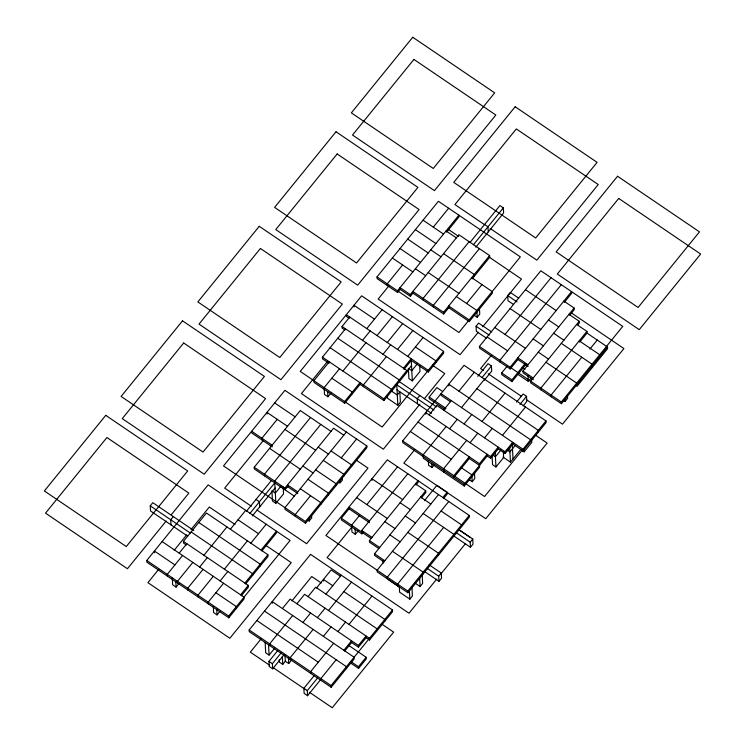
<?xml version="1.0" encoding="UTF-8"?>
<svg xmlns="http://www.w3.org/2000/svg" width="745" height="745" viewBox="0 0 745 745"><rect width="100%" height="100%" fill="white"/><g stroke="black" fill="none" stroke-linecap="round" stroke-linejoin="round"><path stroke-width="1.12" d="M187.749 536.223L150.509 510.949L150.239 505.827L152.8 502.679L193.756 530.477M166.182 521.034L127.442 568.742L45.52 513.137L106.917 437.52L188.839 493.125L171.294 514.73M173.278 516.583L170.717 519.731L170.987 524.853M146.756 560.473L208.162 484.846L290.084 540.451L228.678 616.068L228.771 617.773L146.849 562.177L146.756 560.473L228.678 616.068M377.007 276.898L438.405 201.28L520.327 256.876L458.929 332.503L377.007 276.898L377.1 278.602L397.579 292.506L400.503 288.902M344.926 330.072L342.132 328.182L342.048 326.478L349.722 317.025M329.039 363.281L322.52 358.857L322.436 357.153L345.457 328.796M277.242 419.333L261.886 438.237L261.979 439.941M402.598 264.941L387.251 283.845L387.335 285.549M433.301 227.132L448.648 208.227M158.881 569.143L147.92 582.646L229.842 638.251L291.248 562.624L265.527 545.172M174.237 550.238L186.66 534.929M191.046 529.527L209.317 507.028L235.038 524.48M263.413 440.407L224.673 488.124L251.344 506.228M327.735 361.185L301.418 393.593L383.34 449.198L419.891 404.19M389.132 285.568L378.171 299.071L460.093 354.676L478.364 332.168M186.315 544.977L183.531 543.086L183.438 541.382L206.458 513.026L267.902 554.727L267.995 556.431L245.664 583.931M329.262 361.781L313.915 380.686L313.999 382.39L344.721 403.241L360.068 384.336L359.984 382.632L344.637 401.536L344.721 403.241M179.173 553.144L186.855 543.692M182.59 555.463L167.243 574.367L167.327 576.071M294.377 496.189L254.315 468.95L254.222 467.245L300.272 410.532L330.994 431.383M366.791 328.61L382.138 309.706M446.553 232.189L458.976 216.888L458.883 215.175L397.485 290.801L397.579 292.506M339.506 368.738L324.149 387.642L324.513 394.459L327.921 396.778L330.845 393.174M362.526 340.372L370.2 330.92M342.914 371.047L365.944 342.691M192.834 562.419L177.478 581.323L177.571 583.028M310.516 417.479L264.466 474.192L264.549 475.897M377.026 335.557L392.382 316.653M410.29 294.601L400.046 287.644L400.139 289.349L410.374 296.305L410.29 294.601L458.892 234.731L489.614 255.582L489.707 257.286L472.162 278.891M410.374 296.305L413.298 292.701M172.309 577.952L172.663 584.778L176.081 587.097L178.865 583.652M203.916 555.276L226.946 526.92M199.66 567.047L207.333 557.595M230.354 529.239L245.71 510.334M246.53 511.135L271.376 480.534M203.068 569.366L187.721 588.271L187.815 589.975M320.75 424.426L274.7 481.14L275.864 503.322L272.456 501.003L271.916 490.769L275.333 493.088L280.912 486.206M387.27 342.504L402.617 323.6M469.136 241.678L423.086 298.4L423.179 300.105M249.938 513.454L274.793 482.853M469.955 242.488L499.923 205.573L503.341 207.892L503.601 213.014L475.832 247.219M383.005 354.275L390.678 344.823M252.406 515.875L275.063 487.966M473.373 244.807L503.341 207.892M386.422 356.594L363.392 384.951L363.486 386.655M213.312 576.313L197.965 595.218L198.049 596.922M287.961 486.196L285.037 489.8L284.944 488.096L333.555 428.226L343.79 435.182M397.513 349.461L412.86 330.556M479.38 248.634L433.329 305.348L433.413 307.052M275.864 503.322L283.538 493.87L283.184 487.044M224.403 569.18L247.424 540.823M220.138 580.951L227.812 571.499M250.842 543.142L266.188 524.238M223.556 583.27L208.2 602.174L208.293 603.878M346.351 432.026L284.953 507.643L285.037 509.357L305.524 523.251L366.922 447.633L366.829 445.929L284.907 390.324L223.509 465.942L305.431 521.547L305.524 523.251M407.748 356.408L423.104 337.504M443.564 312.295L412.842 291.444L412.935 293.148L443.657 313.999L443.564 312.295L489.614 255.582M443.657 313.999L448.769 307.704L448.686 305.999L469.164 319.894L469.257 321.598L448.769 307.704M403.492 368.179L411.166 358.727L412.33 380.9L408.912 378.581L408.372 368.347L411.789 370.665L417.368 363.793M403.939 369.436L411.249 360.431M261.076 550.089L276.432 531.185L276.516 532.889L261.895 550.9M359.76 384.131L383.964 400.559L383.88 398.854L406.9 370.498L342.048 326.478M406.407 371.848L411.519 365.544M383.964 400.559L406.994 372.202L406.9 370.498M310.544 495.695L295.188 514.599L295.281 516.304M341.238 457.886L356.594 438.982M466.594 303.494L481.95 284.59M213.331 606.896L213.629 612.576L217.037 614.895L219.831 611.459M244.881 583.084L267.902 554.727M412.33 380.9L420.003 371.448L419.705 365.758M240.616 594.845L248.29 585.393L183.438 541.382M241.408 595.693L248.383 587.107L248.29 585.393M387.409 394.915L387.586 398.324L397.83 405.271L400.391 402.123L399.851 391.889L397.29 395.036L390.78 390.613M305.431 521.547L366.829 445.929M443.582 351.407L382.185 427.025L300.254 371.42L361.66 295.802L443.582 351.407L443.666 353.111L428.319 372.016L410.635 360.012M228.771 617.773L244.118 598.868L244.034 597.164L162.112 541.568M469.257 321.598L492.277 293.241L492.184 291.537L471.706 277.634M307.285 519.759L309.147 521.016L311.699 517.868L311.587 515.596M474.407 315.368L477.2 317.268L479.752 314.12L479.482 308.998M419.798 395.548L417.237 398.705L417.507 403.818M486.587 338.304L476.344 331.348L476.083 326.236L478.635 323.088L491.672 331.925M513.575 304.509L507.997 300.719L507.727 295.597L510.278 292.45L518.66 298.13M424.278 398.789L444.746 373.58L432.361 365.171M482.751 326.766L521.491 279.058L489.102 257.072M445.1 409.48L429.269 398.743L429.185 397.038L436.859 387.586L442.446 391.376M272.279 603.32L272.186 601.615L354.108 657.22L354.201 658.925L331.18 687.281L249.249 631.676L249.165 629.972L310.563 554.355L392.485 609.959L392.578 611.664L369.548 640.02L365.823 637.487M446.171 426.466L423.141 454.822L423.318 458.24L464.284 486.038L464.191 484.334L402.747 442.632L402.663 440.919L464.06 365.301L545.983 420.906L546.076 422.611L523.046 450.967L511.88 443.387M518.259 359.053L510.223 368.952L479.501 348.101L479.407 346.397L540.814 270.78L622.736 326.385L561.339 402.002L561.423 403.706L530.701 382.856L530.617 381.151L579.219 321.281L568.984 314.334M363.383 532.051L361.921 533.858L341.443 519.954L341.35 518.25L349.396 508.351M429.101 414.881L436.775 405.429L505.045 451.768L505.138 453.472L497.688 448.416M282.429 608.563L290.103 599.11L358.373 645.449L358.466 647.154L351.016 642.097M366.857 504.589L397.551 466.78M443.601 410.067L451.274 400.614M458.948 391.162L474.304 372.258M504.998 334.449L551.049 277.727M359.63 515.298L351.593 525.197L351.947 532.023L355.365 534.342L358.289 530.738M261.29 638.642L250.329 652.145L269.373 665.08M291.993 600.833L311.727 576.528L321.253 582.99M351.929 527.013L327.074 557.623L408.996 613.228L436.775 579.014M414.788 449.598L403.827 463.101L485.749 518.706L547.147 443.079L535.72 435.322M491.542 355.076L480.572 368.579L483.43 370.516M477.806 376.281L488.04 363.672L491.449 365.991L491.719 371.112L484.408 380.108M296.929 603.748L304.603 594.296L369.464 638.316L369.548 640.02M481.95 377.696L491.449 365.991M292.673 615.519L269.643 643.876L269.737 645.58M308.02 596.615L315.694 587.162L377.138 628.864L377.221 630.568M361.921 533.858L361.744 530.44L407.794 473.727M461.518 407.562L484.539 379.205M561.292 284.683L499.895 360.301L499.979 362.005M316.485 588.001L331.134 569.962L340.446 576.276M449.58 428.785L457.253 419.333M265.146 642.562L265.686 652.797L269.094 655.116L274.681 648.243M525.914 364.491L512.02 381.598L501.785 374.651L501.692 372.938L507.541 365.739M284.348 654.399L272.661 668.805L269.243 666.486L268.973 661.374L277.745 650.571M302.908 622.466L310.581 613.014M325.938 594.11L341.285 575.205M378.823 548.571L369.511 542.248L369.427 540.544L418.029 480.683L418.122 482.387L415.933 485.088M464.079 423.961L471.762 414.509M564.31 302.34L571.62 293.334L571.536 291.63L510.129 367.248L510.223 368.952M272.661 668.805L272.391 663.683L281.163 652.881M428.328 460.68L428.571 465.234L431.979 467.543L434.074 464.973M317.407 617.642L325.09 608.19M512.02 381.598L511.936 379.894L525.085 363.69M279.217 659.791L279.338 662.063L282.746 664.382L285.54 660.945M313.151 629.413L290.122 657.77L290.215 659.483M328.498 610.509L351.528 582.152M383.945 561.823L374.642 555.5L374.549 553.796L425.712 490.778L415.477 483.831M466.649 440.37L443.62 468.726L443.806 472.134M481.996 421.465L505.026 393.109M533.262 379.708L523.018 372.751L522.934 371.047L574.097 308.03L563.853 301.082M421.419 497.884L425.805 492.482L425.712 490.778M569.804 315.144L574.19 309.743L574.097 308.03M285.009 655.544L285.307 661.225L288.725 663.544L291.509 660.107M470.058 442.688L477.741 433.236M424.464 500.659L436.896 485.349L447.13 492.305L447.224 494.01L443.573 498.507M518.11 374.502L528.354 381.459L530.915 378.302L532.619 379.466M323.386 636.37L331.069 626.918M438.516 494.578L377.119 570.195L377.203 571.909L407.925 592.759L469.322 517.132L469.238 515.428L387.316 459.833L325.91 535.45L407.841 591.046L407.925 592.759M484.567 437.864L492.24 428.412M469.303 458.473L453.956 477.377L453.863 475.673L469.21 456.769L469.303 458.473L479.547 465.429M577.85 324.792L579.312 322.995L579.219 321.281M516.536 402.114L523.12 394.012L526.529 396.331L526.799 401.453L523.148 405.951M442.744 497.707L447.13 492.305M519.954 404.433L526.529 396.331M337.895 631.546L345.568 622.094M333.63 643.317L310.609 671.673L310.693 673.378M348.977 624.412L372.006 596.056M448.751 501.534L387.353 577.152L387.447 578.856M464.284 486.038L479.631 467.134L479.454 463.716L487.128 454.264L487.221 455.977L464.191 484.334M502.484 435.359L525.504 407.003M576.667 324.438L586.902 331.385L540.851 388.098L540.945 389.803M579.685 342.095L586.995 333.089L586.902 331.385M490.629 458.287L490.545 456.583L498.219 447.13L498.312 448.835L490.629 458.287L486.904 455.763M320.713 679.533L307.555 695.737L304.146 693.418L303.876 688.296L314.111 675.696M469.434 479.808L472.228 481.698L474.788 478.551L474.518 473.438M501.012 449.878L495.434 456.76L492.873 455.018M307.555 695.737L307.285 690.615L317.519 678.015M336.2 659.716L320.844 678.62L320.937 680.334M343.873 650.264L351.547 640.812L351.64 642.516L344.656 651.111M443.647 527.386L397.597 584.099L397.681 585.803M505.045 451.768L512.718 442.316L512.811 444.02L505.138 453.472M581.798 357.246L551.095 395.055L551.188 396.759M589.928 349.042L597.229 340.046M492.072 455.577L492.557 464.675L495.965 466.994L503.639 457.542L503.341 451.852M515.279 445.352L509.934 451.936L507.14 450.045M358.373 645.449L366.046 635.997L366.14 637.701L358.466 647.154M503.024 457.113L510.465 462.17L520.699 449.57L524.117 451.889L531.79 442.437L531.613 439.019M331.18 687.281L331.087 685.577L392.485 609.959M407.841 591.046L469.238 515.428M545.983 420.906L484.585 496.524L402.663 440.919M561.423 403.706L607.473 346.993L586.995 333.089M563.183 400.214L565.045 401.471L567.606 398.324L567.429 394.915M399.311 586.501L399.609 592.191L409.843 599.138L412.404 595.991L411.929 586.892M414.49 582.748L420.078 586.538L422.638 583.382L422.164 574.293M350.178 662.724L358.559 668.414L358.466 666.71L366.149 657.258L348.455 645.254M358.559 668.414L366.233 658.962L366.149 657.258M424.091 571.21L438.991 581.323L438.721 576.202L441.282 573.054L429.176 564.84M440.425 574.516L465.28 543.906M453.696 535.906L470.458 547.277L470.188 542.155L472.749 539.007L458.78 529.527M438.991 581.323L441.552 578.176L441.282 573.054M470.458 547.277L473.01 544.12L472.749 539.007M484.576 224.478L487.984 226.797L488.254 231.918M484.446 224.59L454.916 204.549L516.322 128.932L598.244 184.527L536.838 260.154L490.163 228.473M448.145 229.274L458.622 236.379M571.508 313.002L623.9 348.558L562.494 424.175L526.296 399.609M446.097 230.931L456.34 237.879M423.058 220.185L443.536 234.079M525.458 289.684L556.18 310.535M415.384 229.637L435.862 243.531M548.506 319.987L558.75 326.934M579.228 340.838L599.706 354.741L599.8 356.445M507.727 295.597L517.03 301.921M443.545 253.635L474.267 274.486L474.351 276.19M430.75 249.836L440.984 256.783M553.628 333.238L563.872 340.195M407.711 239.089L428.189 252.983M510.111 308.588L540.833 329.439M561.311 343.343L592.033 364.193L592.21 367.602M400.028 248.541L420.515 262.436M533.159 338.891L543.394 345.848M428.198 272.54L458.92 293.39M415.393 268.74L425.637 275.687M456.359 296.538L476.837 310.442L477.2 317.268M538.281 352.143L548.525 359.099M392.354 257.994L412.842 271.888M494.764 327.493L525.486 348.343M545.964 362.247L576.686 383.098L576.863 386.506L607.566 348.697L607.473 346.993M476.083 326.236L489.111 335.082M487.09 336.945L507.568 350.848M528.047 364.752L517.803 357.796L517.896 359.5L528.14 366.456M522.236 367.434L525.029 369.324M522.934 371.047L533.169 378.004M479.407 346.397L561.339 402.002M501.692 372.938L511.936 379.894M488.199 373.748L521.537 396.377M374.465 319.158L353.977 305.254L354.071 306.959M415.421 346.956L435.909 360.859L435.993 362.564M476.865 388.657L538.309 430.359L538.402 432.063M349.191 318.311L346.397 316.411L346.304 314.707L428.226 370.312L428.319 372.016M450.436 401.685L441.124 395.372L441.04 393.658L522.962 449.263L523.046 450.967M429.185 397.038L445.938 408.409M337.783 338.249L399.227 379.95L399.32 381.654L436.551 406.928M434 410.076L396.759 384.802L397.83 405.271M397.029 389.924L431.467 413.298M330.11 347.701L391.553 389.402L391.637 391.106M490.545 456.583L425.684 412.562L425.777 414.276M322.436 357.153L383.88 398.854M418.01 422.015L479.454 463.716M331.823 378.19L352.31 392.084L352.394 393.788M410.337 431.467L451.302 459.274M460.699 467.292L471.874 474.882L472.228 481.698M420.599 497.083L430.843 504.03M441.077 510.986L461.565 524.88L461.649 526.585M274.672 402.933L295.16 416.828M356.566 460.345L367.993 468.102L306.595 543.72L257.062 510.101M458.967 529.844L470.402 537.611M456.219 532.684L470.188 542.155M331.004 450.93L351.482 464.833L351.575 466.538M402.682 499.588L371.96 478.737L372.053 480.441M423.16 513.482L453.882 534.333L453.975 536.037M287.477 426.28L266.999 412.385L267.092 414.09M318.199 447.13L328.443 454.087M400.121 502.735L410.365 509.682M284.925 429.437L315.647 450.287M323.33 460.382L343.808 474.286L343.892 475.99M405.252 515.987L415.487 522.934M315.647 469.834L336.135 483.738L336.219 485.442M356.613 497.641L387.335 518.492M407.813 532.386L438.535 553.237L438.628 554.95M302.852 466.035L313.096 472.991M384.774 521.64L395.018 528.587M269.569 448.341L300.291 469.192M307.974 479.286L328.452 493.19L328.545 494.894M369.418 520.988L348.939 507.094L349.023 508.798L369.511 522.701M389.896 534.891L400.139 541.839M427.546 568.621L438.721 576.202M300.3 488.739L320.778 502.642L320.872 504.346M361.744 530.44L371.988 537.396M392.466 551.291L423.188 572.141L423.272 573.855M341.35 518.25L371.14 538.467M297.739 491.896L287.505 484.939L287.589 486.653L297.832 493.6M369.427 540.544L379.671 547.491M254.222 467.245L284.944 488.096M374.549 553.796L384.793 560.743M388.508 579.768L399.376 587.144M256.029 499.439L259.446 501.757L259.707 506.87M238.028 519.786L258.515 533.69M343.845 591.605L384.811 619.412L384.904 621.116M332.764 585.728L323.46 579.414L323.544 581.119M382.213 624.375L393.649 632.132L332.251 707.75L309.389 692.235M198.785 522.478L260.228 564.179L260.322 565.883M191.111 531.93L252.555 573.631L252.648 575.336M150.239 505.827L190.273 533.001M351.025 661.653L358.466 666.71M264.512 611.068L346.434 666.673L346.527 668.377M174.917 564.915L154.429 551.021L154.522 552.725M215.873 592.722L236.361 606.616L236.444 608.32M256.839 620.52L318.283 662.221M249.165 629.972L331.087 685.577M268.973 661.374L272.391 663.683M303.876 688.296L307.285 690.615M273.192 667.669L304.621 689.004M564.933 399.199L565.045 401.471M528.056 375.769L528.354 381.459M530.729 441.515L530.636 439.811L448.714 384.206L448.797 385.919M523.996 449.608L524.117 451.889M512.197 443.098L513.026 459.022M509.692 447.391L510.465 462.17M495.192 452.206L495.965 466.994M431.802 464.135L431.979 467.543M419.603 577.44L420.078 586.538M409.368 590.04L409.843 599.138M383.088 560.836L383.209 563.108M355.095 529.22L355.365 534.342M342.281 477.787L342.402 480.059L339.841 483.207L339.664 479.799M327.651 391.665L327.921 396.778M308.97 517.607L309.147 521.016M288.427 657.863L288.725 663.544M282.336 656.419L282.746 664.382M268.563 644.881L269.094 655.116M216.739 609.205L217.037 614.895M175.783 581.407L176.081 587.097M105.753 415.347L44.355 490.964L126.278 546.569L187.675 470.952L105.753 415.347M182.506 320.825L121.1 396.442L203.031 452.047L264.428 376.421L182.506 320.825M259.251 226.294L197.853 301.921L279.775 357.516L341.173 281.899L259.251 226.294M336.004 131.772L274.598 207.389L356.529 262.994L417.926 187.377L336.004 131.772M412.749 37.25L351.351 112.868L433.273 168.472L494.671 92.855L412.749 37.25M183.661 342.998L122.264 418.615L204.186 474.22L265.592 398.603L183.661 342.998M260.415 248.476L199.017 324.094L280.94 379.699L342.337 304.081L260.415 248.476M337.159 153.954L275.762 229.572L357.684 285.167L419.09 209.55L337.159 153.954M413.913 59.423L352.515 135.041L434.437 190.645L495.835 115.028L413.913 59.423M515.158 106.749L453.752 182.376L535.683 237.972L597.08 162.354L515.158 106.749M617.558 176.258L556.161 251.875L638.083 307.48L699.481 231.863L617.558 176.258M618.722 198.431L557.325 274.048L639.247 329.653L700.645 254.036L618.722 198.431M272.13 445.184L251.652 431.29L251.736 432.994L272.223 446.888L272.13 445.184"/></g></svg>
